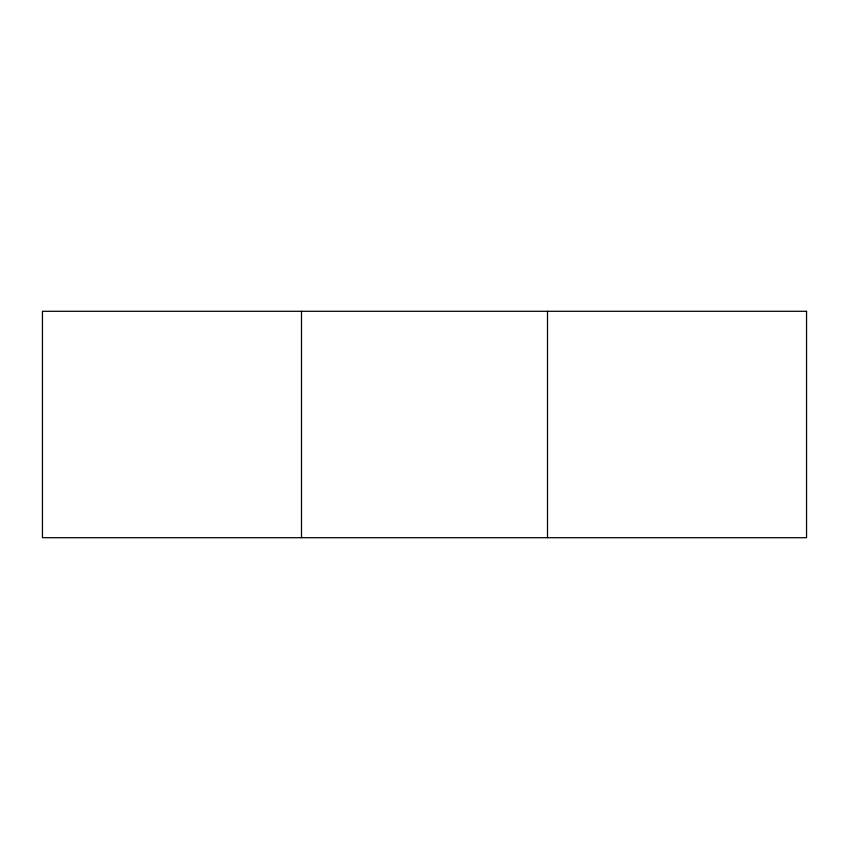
<?xml version="1.0" encoding="UTF-8"?>
<svg xmlns="http://www.w3.org/2000/svg" width="849" height="849" viewBox="0 0 849 849"><rect width="100%" height="100%" fill="white"/><g stroke="black" fill="none" stroke-linecap="round" stroke-linejoin="round"><path stroke-width="1.27" d="M547.509 311.296L547.509 537.704M301.491 311.296L301.491 537.704M806.55 311.296L42.45 311.296L42.45 537.704L806.55 537.704L806.55 311.296"/></g></svg>
